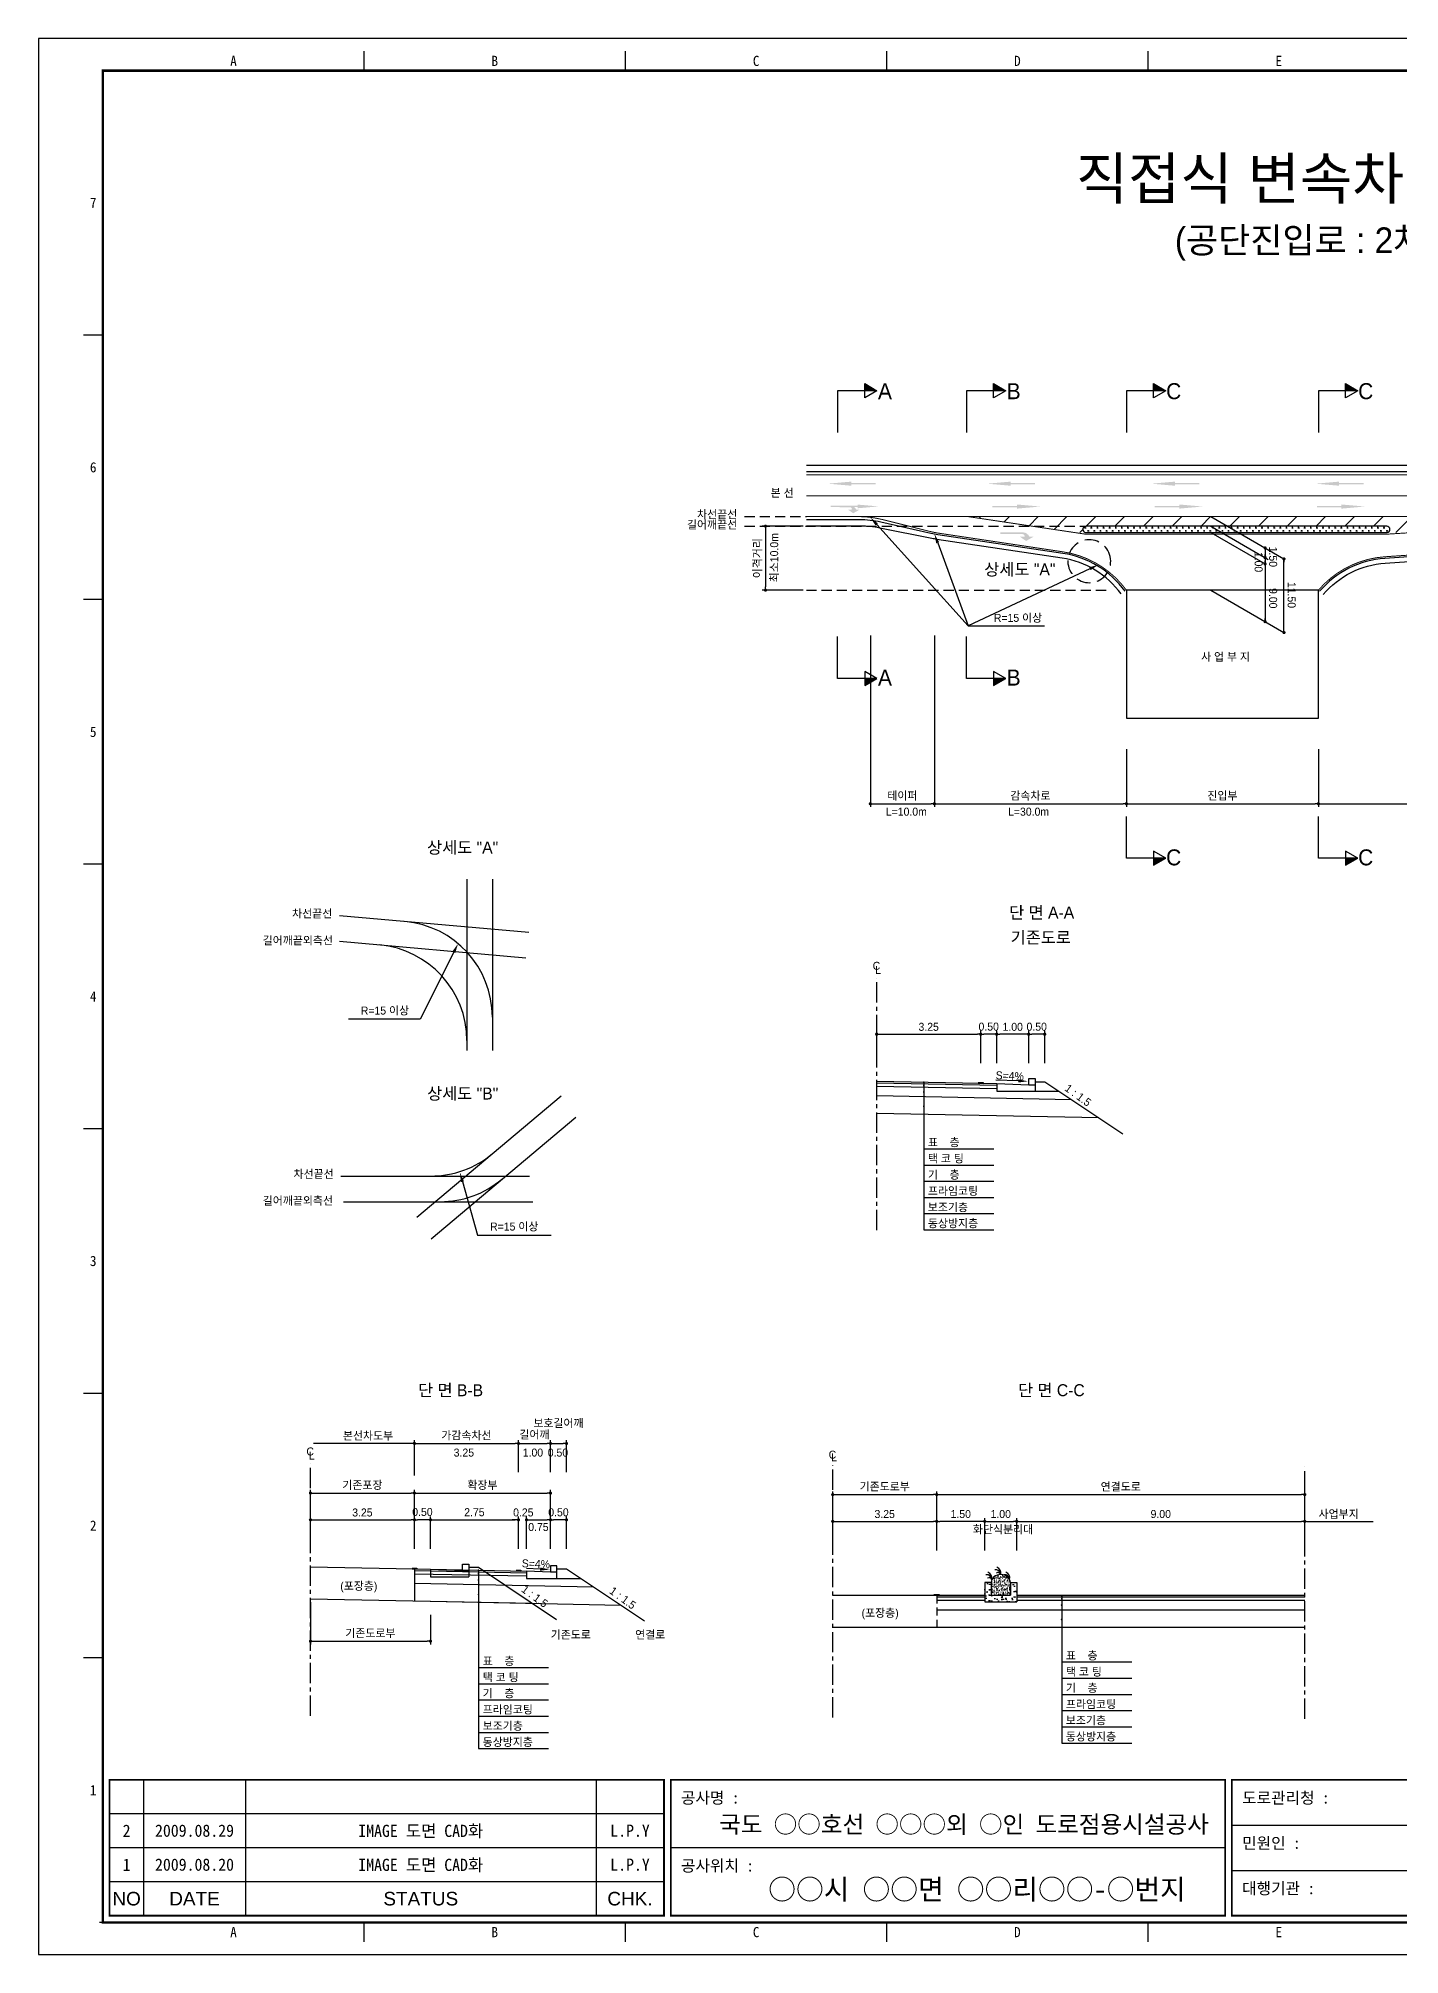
# Model space of a CAD drawing. Header units: millimetres. Extents: x 498 to 921, y 7 to 307.
# Drawn here: x 498.1 to 710.8, y 7.4 to 306.8 of the extents above; entities that cross this region are included whole.
import ezdxf
from ezdxf.enums import TextEntityAlignment as Align

# ---------------------------------------------------------------- set-up
doc = ezdxf.new("R2010")
doc.units = ezdxf.units.MM
doc.linetypes.add('CENTER', pattern=[50.8, 31.75, -6.35, 6.35, -6.35])
doc.linetypes.add('HIDDEN', pattern=[9.525, 6.35, -3.175])
for name, color, linetype in [('CC-GSTR-0004', 4, 'Continuous'), ('CM-LANE-0030', 30, 'Continuous'), ('CZ-DIMT-0002', 7, 'Continuous'), ('CZ-EXST-0002', 1, 'Continuous'), ('CZ-LIN1-0007', 7, 'Continuous'), ('CZ-LIN2-0003', 3, 'Continuous'), ('CZ-LINE-0001', 7, 'Continuous'), ('CZ-TEXT-BOX0', 7, 'Continuous'), ('TITLE', 7, 'Continuous')]:
    doc.layers.add(name, color=color, linetype=linetype)
doc.styles.add('견고딕', font='arial.ttf')
doc.styles.add('돋움', font='')
doc.styles.add('돋음체', font='')
doc.styles.get('돋움').set_extended_font_data('Dotum')
doc.styles.get('돋음체').set_extended_font_data('DotumChe')

# ---------------------------------------------------------------- blocks, each defined once
blk = doc.blocks.new('_Dot')
at = {"color": 0, "linetype": 'ByBlock', "lineweight": -2}
blk.add_line((-0.5, 0), (-1, 0), dxfattribs=at)
at = {"color": 0, "linetype": 'ByBlock', "const_width": 0.5}
blk.add_lwpolyline([(-0.25, 0, 1), (0.25, 0, 1)], format="xyb", close=True, dxfattribs=at)

msp = doc.modelspace()

# ---------------------------------------------------------------- hatches: boundary and pattern name
at = {"layer": 'CM-LANE-0030'}
h = msp.add_hatch(dxfattribs=at)
h.set_pattern_fill('ANSI31', color=256, style=0)
h.set_pattern_definition([(45, (495.3275, 1.2702), (-2.245064, 2.245064), [])])
h.paths.add_polyline_path([(716.02, 229.59), (752.13, 232.09), (643.32, 232.09), (658.67, 229.79, -0.015132), (659.76, 229.59), (661.7, 229.59, 0.001024), (661.63, 229.62, -0.857281), (661.78, 230.59), (708.76, 230.59, -0.966023), (708.8, 229.59), (708.78, 229.59)])
at = {"layer": 'CZ-EXST-0002'}
h = msp.add_hatch(dxfattribs=at)
h.set_pattern_fill('AR-SAND', color=256, scale=0.01, style=0)
h.set_pattern_definition([(37.5, (-462.17203, 3546.417), (-0.016000313, 0.489413237), [0, -0.38608, 0, -0.4318, 0, -0.41275]), (7.5, (-462.172, 3546.417), (0.44952328, 0.7168251), [0, -0.20828, 0, -0.34798, 0, -0.13335]), (327.5, (-462.48445, 3546.417), (0.79099237, 0.001437185), [0, -0.127, 0, -0.4572, 0, -0.5969]), (317.5, (-462.48445, 3546.417), (0.76355645, 0.22292932), [0, -0.0635, 0, -0.29972, 0, -0.3429])])
edge = h.paths.add_edge_path()
edge.add_ellipse((648.45, 65.57), major_axis=(-1.5, 0), ratio=0.829212, start_angle=180, end_angle=360)
edge.add_line((646.95, 65.57), (646.95, 63.57))
edge.add_line((646.95, 63.57), (649.95, 63.57))
edge.add_line((649.95, 63.57), (649.95, 65.57))
h = msp.add_hatch(dxfattribs=at)
h.set_pattern_fill('AR-CONC', color=256, scale=0.01, style=0)
h.set_pattern_definition([(50, (-462.172, 3546.417), (1.8218467, -0.15939086), [0.1905, -2.0955]), (355, (-462.172, 3546.417), (-0.3524283, 1.9105664), [0.1524, -1.6764]), (100.451, (-462.0202, 3546.4037), (1.469425, 1.7511669), [0.1619, -1.7809]), (46.1842, (-462.172, 3546.925), (2.7107904, -0.4204233), [0.28575, -3.14325]), (96.6356, (-461.946, 3546.89), (2.3740423, 2.4742556), [0.24285, -2.67135]), (351.184, (-462.172, 3546.925), (2.374046, 2.4742512), [0.2286, -2.5146]), (21, (-461.918, 3546.798), (1.5161488, -1.0226552), [0.1905, -2.0955]), (326, (-461.918, 3546.798), (0.6180203, 1.8418797), [0.1524, -1.6764]), (71.4514, (-461.7917, 3546.7128), (2.1341649, 0.8192286), [0.1619, -1.7809]), (37.5, (-462.172, 3546.417), (0.03088603, 0.84555039), [0, -1.65608, 0, -1.7018, 0, -1.68275]), (7.5, (-462.172, 3546.417), (0.66819663, 1.00180575), [0, -0.97028, 0, -1.61798, 0, -0.64135]), (327.5, (-462.73845, 3546.417), (1.35590595, -0.05728744), [0, -0.635, 0, -1.9812, 0, -2.6289]), (317.5, (-462.9924, 3546.417), (1.4812918, 0.2542649), [0, -0.8255, 0, -1.31572, 0, -1.8669])])
h.paths.add_polyline_path([(650.95, 62.57), (650.95, 65.57), (649.95, 65.57), (649.95, 63.57), (646.95, 63.57), (646.95, 65.57), (645.95, 65.57), (645.95, 62.57)])
at = {"layer": 'CZ-LIN1-0007'}
for points in [[(625.1, 237.55), (625.1, 237.34), (628.92, 237.34), (628.92, 237.13), (625.1, 237.13), (625.1, 236.91), (621.45, 237.23)], [(649.99, 237.55), (649.99, 237.34), (653.81, 237.34), (653.81, 237.13), (649.99, 237.13), (649.99, 236.91), (646.34, 237.23)], [(675.65, 237.55), (675.65, 237.34), (679.48, 237.34), (679.48, 237.13), (675.65, 237.13), (675.65, 236.91), (672, 237.23)], [(701.32, 237.55), (701.32, 237.34), (705.14, 237.34), (705.14, 237.13), (701.32, 237.13), (701.32, 236.91), (697.67, 237.23)], [(624.98, 233.79, -0.267976), (625.88, 233.19), (626.44, 233.19), (625.4, 232.61), (624.57, 233.18), (625.18, 233.19, 0.504994), (624.91, 233.55), (621.86, 233.57), (621.86, 233.81)], [(626.11, 233.96), (626.11, 233.77), (622.68, 233.77), (622.68, 233.58), (626.11, 233.58), (626.11, 233.39), (629.38, 233.68)], [(650.97, 233.98), (650.97, 233.76), (647.15, 233.76), (647.15, 233.55), (650.97, 233.55), (650.97, 233.33), (654.62, 233.66)], [(676.33, 233.98), (676.33, 233.76), (672.5, 233.76), (672.5, 233.55), (676.33, 233.55), (676.33, 233.33), (679.98, 233.66)], [(701.68, 233.98), (701.68, 233.76), (697.85, 233.76), (697.85, 233.55), (701.68, 233.55), (701.68, 233.33), (705.33, 233.66)], [(651.92, 229.63, -0.267976), (652.95, 228.94), (653.58, 228.94), (652.41, 228.28), (651.46, 228.93), (652.16, 228.94, 0.504994), (651.85, 229.35), (648.38, 229.37), (648.38, 229.65)], [(645.69, 143.55), (645.69, 143.67), (644.94, 143.69), (644.94, 143.56)], [(557.22, 67.68), (557.22, 67.81), (556.47, 67.82), (556.47, 67.7)], [(573.47, 67.36), (573.47, 67.48), (572.72, 67.5), (572.72, 67.37)], [(638.82, 63.57), (638.82, 63.7), (638.07, 63.7), (638.07, 63.57)]]:
    msp.add_hatch(color=256, dxfattribs=at).paths.add_polyline_path(points)
at = {"layer": 'CZ-LIN2-0003'}
h = msp.add_hatch(dxfattribs=at)
h.set_pattern_fill('CROSS', color=256, scale=0.075, style=0)
h.set_pattern_definition([(0, (495.32753, 1.27024), (0.47625, 0.47625), [0.238125, -0.714375]), (90, (495.4466, 1.1512), (-0.47625, 0.47625), [0.238125, -0.714375])])
h.paths.add_polyline_path([(661.78, 230.59, 0.857281), (661.63, 229.62, -0.001024), (661.7, 229.59), (708.76, 229.59, 1), (708.76, 230.59)])
at = {"layer": 'CZ-LINE-0001'}
for points in [[(627.2, 252.86), (627.2, 251.76), (629.1, 251.76)], [(647.32, 252.86), (647.32, 251.76), (649.22, 251.76)], [(672.32, 252.86), (672.32, 251.76), (674.22, 251.76)], [(702.32, 252.86), (702.32, 251.76), (704.22, 251.76)], [(629.1, 206.81), (627.2, 206.81), (627.2, 205.71)], [(649.22, 206.81), (647.32, 206.81), (647.32, 205.71)], [(674.22, 178.72), (672.32, 178.72), (672.32, 177.62)], [(704.22, 178.72), (702.32, 178.72), (702.32, 177.62)]]:
    msp.add_hatch(color=256, dxfattribs=at).paths.add_polyline_path(points)

# ---------------------------------------------------------------- linework, layer by layer
at = {"color": 0, "linetype": 'ByBlock', "lineweight": -2}
for p, q in [((689.75, 226.94), (689.75, 226.69)), ((689.75, 225.94), (689.75, 226.19)), ((689.75, 225.44), (689.75, 225.19)), ((689.75, 224.94), (689.75, 225.19)), ((692.7, 225.23), (692.7, 224.98)), ((689.75, 215.94), (689.75, 216.19)), ((692.7, 214.23), (692.7, 214.48)), ((556.6, 87.29), (556.35, 87.29)), ((696.2, 75.12), (696.45, 75.12))]:
    msp.add_line(p, q, dxfattribs=at)
at = {"color": 0, "linetype": 'ByBlock', "const_width": 0.25}
for points in [[(689.75, 227.06, 1), (689.75, 227.31, 1)], [(689.75, 225.81, 1), (689.75, 225.56, 1)], [(689.75, 225.56, 1), (689.75, 225.81, 1)], [(689.75, 224.81, 1), (689.75, 224.56, 1)], [(692.7, 225.35, 1), (692.7, 225.6, 1)], [(689.75, 215.81, 1), (689.75, 215.56, 1)], [(692.7, 214.1, 1), (692.7, 213.85, 1)], [(556.72, 87.29, 1), (556.97, 87.29, 1)], [(696.07, 75.12, 1), (695.82, 75.12, 1)]]:
    msp.add_lwpolyline(points, format="xyb", close=True, dxfattribs=at)
at = {"layer": 'CC-GSTR-0004'}
for p, q in [((652.82, 144.31), (653.82, 144.31)), ((652.82, 143.31), (652.82, 144.31)), ((653.82, 144.31), (653.82, 142.31)), ((647.82, 143.51), (652.82, 143.31)), ((647.82, 143.51), (647.82, 142.31)), ((647.82, 142.31), (653.82, 142.31)), ((652.82, 143.31), (653.82, 143.31))]:
    msp.add_line(p, q, dxfattribs=at)
for points in [[(793.08, 240.09), (618.08, 240.09)], [(793.08, 239.09), (618.08, 239.09)], [(579.1, 67.19), (578.1, 67.19), (574.35, 67.34), (574.35, 66.19), (579.1, 66.19), (579.1, 68.19), (578.1, 68.19), (578.1, 67.19)]]:
    msp.add_lwpolyline(points, dxfattribs=at)
for points in [[(667.88, 220.45, 0.200301), (658.16, 226.33), (638.62, 229.26), (638.62, 229.26, -0.018175), (637.55, 229.46), (637.55, 229.46), (629.71, 231.23), (629.71, 231.23, 0.055452), (626.41, 231.59), (626.41, 231.59), (618.08, 231.59)], [(667.27, 220, 0.200301), (658.04, 225.59), (638.45, 228.53, -0.012396), (637.71, 228.66), (629.54, 230.3, 0.049659), (626.58, 230.59), (618.08, 230.59)], [(793.08, 231.59), (783.92, 231.59, 0.028022), (782.24, 231.5), (782.24, 231.5), (763.4, 229.38), (763.4, 229.38, -0.010735), (762.76, 229.32), (762.76, 229.32), (708.46, 225.56, 0.201252), (698.27, 220.43)], [(698.84, 219.94, -0.201252), (708.51, 224.81), (762.85, 228.57, 0.007667), (763.31, 228.61), (782.33, 230.52, -0.024952), (783.83, 230.59), (793.08, 230.59)]]:
    msp.add_lwpolyline(points, format="xyb", dxfattribs=at)
at = {"layer": 'CM-LANE-0030', "const_width": 0.15}
msp.add_lwpolyline([(793.08, 235.34), (618.08, 235.34)], dxfattribs=at)
msp.add_lwpolyline([(708.78, 229.34), (661.7, 229.34, -0.06063), (661.7, 229.34), (643.32, 232.09), (752.13, 232.09)], format="xyb", close=True, dxfattribs=at)
at = {"layer": 'CZ-EXST-0002'}
for p, q in [((565.04, 175.47), (565.04, 148.69)), ((569.02, 175.47), (569.02, 148.69)), ((574.73, 167.11), (545.14, 169.74)), ((574.24, 163.13), (545.14, 165.72)), ((557.24, 122.63), (579.79, 141.62)), ((559.45, 119.26), (582.05, 138.29)), ((545.37, 129.06), (574.85, 129.06)), ((545.78, 125.06), (575.33, 125.06)), ((540.6, 68.02), (559.35, 67.64)), ((559.35, 67.64), (559.35, 66.44)), ((559.35, 67.64), (564.35, 67.44)), ((559.35, 66.44), (565.35, 66.44)), ((564.35, 67.44), (564.35, 68.44)), ((564.35, 68.44), (565.35, 68.44)), ((564.35, 67.44), (565.35, 67.44)), ((565.35, 68.44), (565.35, 66.44)), ((565.35, 67.94), (566.85, 67.94)), ((566.85, 67.94), (579.05, 59.81)), ((540.6, 63.02), (575.28, 62.32)), ((622.2, 63.57), (638.45, 63.57)), ((622.2, 58.57), (638.45, 58.57))]:
    msp.add_line(p, q, dxfattribs=at)
msp.add_ellipse((648.45, 65.57), major_axis=(-1.5, 0), ratio=0.829212, start_param=3.141593, end_param=6.283185, dxfattribs=at)
at = {"layer": 'CZ-LIN1-0007'}
for p, q in [((644.94, 143.69), (645.69, 143.67)), ((644.94, 143.56), (645.69, 143.55)), ((645.69, 143.67), (645.69, 143.55)), ((556.47, 67.82), (557.22, 67.81)), ((556.47, 67.7), (557.22, 67.68)), ((557.22, 67.81), (557.22, 67.68)), ((572.72, 67.5), (573.47, 67.48)), ((572.72, 67.37), (573.47, 67.36)), ((573.47, 67.48), (573.47, 67.36)), ((638.07, 63.7), (638.82, 63.7)), ((638.07, 63.57), (638.07, 63.7)), ((638.82, 63.57), (638.07, 63.57)), ((638.82, 63.7), (638.82, 63.57))]:
    msp.add_line(p, q, dxfattribs=at)
at = {"layer": 'CZ-LIN1-0007', "const_width": 0.15}
msp.add_lwpolyline([(793.08, 238.59), (618.08, 238.59)], dxfattribs=at)
for points in [[(668.08, 220.59, 0.200301), (658.19, 226.58), (638.79, 229.49), (638.79, 229.49, -0.024027), (637.38, 229.77), (637.38, 229.77), (629.87, 231.65), (629.87, 231.65, 0.061321), (626.23, 232.09), (626.23, 232.09), (618.08, 232.09)], [(793.08, 232.09), (784.01, 232.09), (784.01, 232.09, 0.031099), (782.15, 231.98), (763.49, 229.64), (763.49, 229.64, -0.01381), (762.66, 229.56), (762.66, 229.56), (708.44, 225.81, 0.201252), (698.08, 220.59)]]:
    msp.add_lwpolyline(points, format="xyb", dxfattribs=at)
at = {"layer": 'CZ-LIN1-0007', "linetype": 'HIDDEN', "const_width": 0.15}
msp.add_lwpolyline([(626.23, 232.09), (643.32, 232.09)], dxfattribs=at)
at = {"layer": 'CZ-LIN2-0003'}
for p, q in [((629.07, 143.88), (647.82, 143.51)), ((653.82, 143.81), (655.32, 143.81)), ((655.32, 143.81), (667.52, 135.67)), ((629.07, 143.63), (647.82, 143.26)), ((629.07, 143.13), (647.82, 142.76)), ((629.07, 141.63), (659.49, 141.02)), ((653.82, 142.31), (657.57, 142.31)), ((629.07, 138.88), (663.75, 138.19)), ((556.85, 67.69), (574.35, 67.34)), ((556.85, 67.69), (556.85, 62.69)), ((556.85, 67.44), (574.35, 67.09)), ((556.85, 66.94), (574.35, 66.59)), ((579.1, 67.69), (580.6, 67.69)), ((579.1, 66.19), (582.85, 66.19)), ((580.6, 67.69), (592.8, 59.56)), ((556.85, 65.44), (584.81, 64.88)), ((638.45, 63.57), (645.95, 63.57)), ((638.45, 63.32), (645.95, 63.32)), ((645.95, 65.57), (645.95, 62.57)), ((646.95, 65.57), (645.95, 65.57)), ((646.95, 65.57), (646.95, 63.57)), ((646.95, 63.57), (649.95, 63.57)), ((649.95, 65.57), (650.95, 65.57)), ((649.95, 65.57), (649.95, 63.57)), ((650.95, 65.57), (650.95, 62.57)), ((650.95, 63.57), (695.95, 63.57)), ((650.95, 63.32), (695.95, 63.32)), ((556.85, 62.69), (589.07, 62.05)), ((638.45, 62.82), (645.95, 62.82)), ((638.45, 61.32), (695.95, 61.32)), ((645.95, 62.57), (650.95, 62.57)), ((650.95, 62.82), (695.95, 62.82)), ((638.45, 58.57), (695.95, 58.57))]:
    msp.add_line(p, q, dxfattribs=at)
msp.add_lwpolyline([(708.76, 230.59), (661.78, 230.59, 0.857281), (661.63, 229.62, -0.001024), (661.7, 229.59), (708.78, 229.59), (708.8, 229.59, 0.966023)], format="xyb", close=True, dxfattribs=at)
msp.add_lwpolyline([(698.08, 220.59), (668.08, 220.59), (668.08, 200.59), (698.08, 200.59)], close=True, dxfattribs=at)
for centre, radius, start, end in [((554.02, 153.89), 15, 0, 84.9204), ((550.04, 150.23), 15, 0, 84.9204), ((559.4, 144.06), 15, 270, 310.097), ((560.86, 140.06), 15, 270, 310.097), ((646.18, 65.91), 0.88, 7.8639, 92.7752), ((646.64, 65.88), 0.44, 19.771, 124.0366), ((646.07, 66.25), 1, 347.1802, 67.3267), ((647.57, 66.69), 0.88, 7.8639, 92.7752), ((648.03, 66.67), 0.44, 19.771, 124.0366), ((647.47, 67.04), 1, 347.1802, 67.3267), ((648.97, 65.91), 0.88, 7.8639, 92.7752), ((649.43, 65.88), 0.44, 19.771, 124.0366), ((648.86, 66.25), 1, 347.1802, 67.3267)]:
    msp.add_arc(centre, radius, start, end, dxfattribs=at)
at = {"layer": 'CZ-LINE-0001'}
for p, q in [((629.1, 251.76), (622.96, 251.76)), ((622.96, 251.76), (622.96, 245.22)), ((627.2, 250.66), (627.2, 252.86)), ((627.2, 252.86), (629.1, 251.76)), ((629.1, 251.76), (627.2, 250.66)), ((649.22, 251.76), (643.08, 251.76)), ((643.08, 251.76), (643.08, 245.22)), ((647.32, 250.66), (647.32, 252.86)), ((647.32, 252.86), (649.22, 251.76)), ((649.22, 251.76), (647.32, 250.66)), ((674.22, 251.76), (668.08, 251.76)), ((668.08, 251.76), (668.08, 245.22)), ((672.32, 250.66), (672.32, 252.86)), ((672.32, 252.86), (674.22, 251.76)), ((674.22, 251.76), (672.32, 250.66)), ((704.22, 251.76), (698.08, 251.76)), ((698.08, 251.76), (698.08, 245.22)), ((702.32, 250.66), (702.32, 252.86)), ((702.32, 252.86), (704.22, 251.76)), ((704.22, 251.76), (702.32, 250.66)), ((617.58, 230.59), (611.2, 230.59)), ((681.25, 232.09), (692.7, 225.48)), ((681.25, 230.59), (690.25, 225.4)), ((611.7, 230.09), (611.7, 221.09)), ((681.25, 229.59), (689.75, 224.69)), ((689.75, 227.19), (689.75, 215.69)), ((692.7, 213.98), (692.7, 225.48)), ((617.58, 220.59), (611.2, 220.59)), ((681.25, 220.59), (692.7, 213.98)), ((622.96, 206.81), (622.96, 213.35)), ((628.08, 213.5), (628.08, 186.72)), ((638.08, 213.5), (638.08, 186.72)), ((638.08, 213.5), (638.08, 186.72)), ((643.08, 206.81), (643.08, 213.35)), ((643.36, 215.02), (655.3, 215.02)), ((629.1, 206.81), (622.96, 206.81)), ((629.1, 206.81), (627.2, 207.91)), ((627.2, 207.91), (627.2, 205.71)), ((627.2, 205.71), (629.1, 206.81)), ((649.22, 206.81), (643.08, 206.81)), ((649.22, 206.81), (647.32, 207.91)), ((647.32, 207.91), (647.32, 205.71)), ((647.32, 205.71), (649.22, 206.81)), ((668.08, 195.77), (668.08, 186.72)), ((668.08, 195.77), (668.08, 186.72)), ((698.08, 195.77), (698.08, 186.72)), ((698.08, 195.77), (698.08, 186.72)), ((628.58, 187.22), (637.58, 187.22)), ((638.58, 187.22), (667.58, 187.22)), ((668.58, 187.22), (697.58, 187.22)), ((698.58, 187.22), (762.58, 187.22)), ((668.08, 178.72), (668.08, 185.26)), ((698.08, 178.72), (698.08, 185.26)), ((674.22, 178.72), (672.32, 179.82)), ((672.32, 179.82), (672.32, 177.62)), ((704.22, 178.72), (702.32, 179.82)), ((702.32, 179.82), (702.32, 177.62)), ((674.22, 178.72), (668.08, 178.72)), ((672.32, 177.62), (674.22, 178.72)), ((704.22, 178.72), (698.08, 178.72)), ((702.32, 177.62), (704.22, 178.72)), ((629.07, 146.68), (629.07, 151.73)), ((629.57, 151.23), (644.82, 151.23)), ((645.32, 146.68), (645.32, 151.73)), ((645.32, 146.68), (645.32, 151.73)), ((647.32, 151.23), (645.82, 151.23)), ((647.82, 146.68), (647.82, 151.73)), ((647.82, 146.68), (647.82, 151.73)), ((652.32, 151.23), (648.32, 151.23)), ((652.82, 149.12), (652.82, 151.73)), ((652.82, 146.68), (652.82, 151.73)), ((654.82, 151.23), (653.32, 151.23)), ((655.32, 146.68), (655.32, 151.73)), ((636.42, 143.74), (636.42, 120.66)), ((636.42, 133.32), (647.36, 133.32)), ((636.42, 130.79), (647.36, 130.79)), ((636.42, 128.25), (647.36, 128.25)), ((636.42, 125.72), (647.36, 125.72)), ((636.42, 123.19), (647.36, 123.19)), ((636.42, 120.66), (647.36, 120.66)), ((556.85, 87.29), (541.1, 87.29)), ((556.85, 82.31), (556.85, 87.79)), ((556.85, 82.81), (556.85, 87.79)), ((557.35, 87.29), (572.6, 87.29)), ((573.1, 82.81), (573.1, 87.79)), ((573.1, 82.81), (573.1, 87.79)), ((573.6, 87.29), (577.6, 87.29)), ((578.1, 82.81), (578.1, 87.79)), ((578.1, 82.81), (578.1, 87.79)), ((578.6, 87.29), (580.1, 87.29)), ((580.6, 82.81), (580.6, 87.79)), ((540.6, 75.86), (540.6, 80.04)), ((541.1, 79.54), (556.35, 79.54)), ((556.85, 75.86), (556.85, 80.04)), ((556.85, 75.86), (556.85, 80.04)), ((557.35, 79.54), (577.6, 79.54)), ((578.1, 75.86), (578.1, 80.04)), ((622.2, 75.62), (622.2, 79.8)), ((622.7, 79.3), (637.95, 79.3)), ((638.45, 75.62), (638.45, 79.8)), ((638.45, 75.62), (638.45, 79.8)), ((638.95, 79.3), (695.45, 79.3)), ((695.95, 75.62), (695.95, 79.8)), ((540.6, 70.81), (540.6, 75.86)), ((541.1, 75.36), (556.35, 75.36)), ((556.85, 70.81), (556.85, 75.86)), ((556.85, 70.81), (556.85, 75.86)), ((558.85, 75.36), (557.35, 75.36)), ((559.35, 70.81), (559.35, 75.86)), ((559.35, 70.81), (559.35, 75.86)), ((559.85, 75.36), (572.6, 75.36)), ((572.6, 75.36), (572.1, 75.36)), ((573.1, 70.81), (573.1, 75.86)), ((573.1, 70.81), (573.1, 75.86)), ((574.35, 70.81), (574.35, 75.86)), ((574.35, 70.81), (574.35, 75.86)), ((574.85, 75.36), (577.6, 75.36)), ((574.85, 75.36), (575.35, 75.36)), ((578.1, 70.81), (578.1, 75.86)), ((578.1, 73.25), (578.1, 75.86)), ((580.1, 75.36), (578.6, 75.36)), ((580.6, 70.81), (580.6, 75.86)), ((622.2, 70.57), (622.2, 75.62)), ((622.7, 75.12), (637.95, 75.12)), ((638.45, 70.57), (638.45, 75.62)), ((638.45, 70.57), (638.45, 75.62)), ((645.45, 75.12), (638.95, 75.12)), ((645.95, 70.57), (645.95, 75.62)), ((645.95, 70.57), (645.95, 75.62)), ((646.45, 75.12), (650.45, 75.12)), ((650.95, 70.57), (650.95, 75.62)), ((650.95, 70.57), (650.95, 75.62)), ((651.45, 75.12), (695.45, 75.12)), ((695.95, 70.57), (695.95, 75.62)), ((695.95, 70.57), (695.95, 75.62)), ((696.45, 75.12), (706.66, 75.12)), ((566.86, 67.5), (566.86, 39.63)), ((657.98, 63.57), (657.98, 40.49)), ((540.6, 62.52), (540.6, 55.9)), ((559.35, 60.51), (559.35, 55.9)), ((541.1, 56.4), (558.85, 56.4)), ((566.86, 52.29), (577.8, 52.29)), ((657.98, 53.15), (668.91, 53.15)), ((566.86, 49.76), (577.8, 49.76)), ((657.98, 50.61), (668.91, 50.61)), ((657.98, 48.08), (668.91, 48.08)), ((566.86, 47.23), (577.8, 47.23)), ((657.98, 45.55), (668.91, 45.55)), ((566.86, 44.7), (577.8, 44.7)), ((566.86, 42.16), (577.8, 42.16)), ((657.98, 43.02), (668.91, 43.02)), ((566.86, 39.63), (577.8, 39.63)), ((657.98, 40.49), (668.91, 40.49))]:
    msp.add_line(p, q, dxfattribs=at)
at = {"layer": 'CZ-LINE-0001', "linetype": 'HIDDEN', "ltscale": 0.25}
for p, q in [((608.42, 232.09), (618.08, 232.09)), ((608.42, 230.59), (661.78, 230.59)), ((618.08, 220.59), (665.32, 220.59))]:
    msp.add_line(p, q, dxfattribs=at)
at = {"layer": 'CZ-LINE-0001', "linetype": 'HIDDEN', "ltscale": 0.35}
msp.add_line((665.61, 225.51), (665.61, 225.51), dxfattribs=at)
at = {"layer": 'CZ-LINE-0001', "linetype": 'CENTER', "ltscale": 0.1}
for p, q in [((629.07, 120.6), (629.07, 159.98)), ((540.6, 44.74), (540.6, 84.12)), ((622.2, 44.5), (622.2, 83.88)), ((695.95, 44.25), (695.95, 83.63))]:
    msp.add_line(p, q, dxfattribs=at)
at = {"layer": 'CZ-LINE-0001', "linetype": 'HIDDEN', "ltscale": 0.2}
msp.add_line((638.45, 63.57), (638.45, 58.57), dxfattribs=at)
at = {"layer": 'CZ-LINE-0001'}
for points in [[(629.07, 230.87), (643.36, 215.02)], [(638.6, 227.98), (643.36, 215.02)], [(662.38, 223.94), (643.36, 215.02)], [(563, 164.03), (557.77, 153.57), (546.53, 153.57)], [(651.19, 143.93), (647.69, 144.07)], [(564.35, 128.19), (566.72, 119.83), (578.22, 119.83)], [(576.49, 67.66), (574.35, 67.75)]]:
    msp.add_lwpolyline(points, dxfattribs=at)
at = {"layer": 'CZ-LINE-0001', "linetype": 'HIDDEN', "ltscale": 0.35}
msp.add_arc((662.28, 225.11), 3.35, 6.7667, 6.749, dxfattribs=at)
at = {"layer": 'CZ-LINE-0001', "linetype": 'ByBlock'}
for centre, start, end in [((636.42, 143.68), 0, 180), ((636.42, 143.68), 0, 180), ((636.42, 142.99), 0, 180), ((636.42, 142.99), 0, 180), ((636.42, 142.99), 180, 0), ((636.42, 142.99), 180, 0), ((636.42, 142.2), 0, 180), ((636.42, 142.2), 0, 180), ((636.42, 142.2), 180, 0), ((636.42, 142.2), 180, 0), ((636.42, 143.68), 180, 0), ((636.42, 143.68), 180, 0), ((636.42, 143.48), 0, 180), ((636.42, 143.48), 0, 180), ((636.42, 143.48), 180, 0), ((636.42, 143.48), 180, 0), ((636.42, 143.24), 0, 180), ((636.42, 143.24), 0, 180), ((636.42, 143.24), 180, 0), ((636.42, 143.24), 180, 0), ((636.42, 139.96), 0, 180), ((636.42, 139.96), 0, 180), ((636.42, 139.96), 180, 0), ((636.42, 139.96), 180, 0), ((657.98, 63.51), 0, 180), ((657.98, 63.51), 0, 180), ((657.98, 63.51), 180, 0), ((657.98, 63.51), 180, 0), ((657.98, 63.31), 0, 180), ((657.98, 63.31), 0, 180), ((657.98, 63.31), 180, 0), ((657.98, 63.31), 180, 0), ((657.98, 63.07), 0, 180), ((657.98, 63.07), 0, 180), ((657.98, 63.07), 180, 0), ((657.98, 63.07), 180, 0), ((657.97, 62.82), 0, 180), ((657.97, 62.82), 0, 180), ((657.97, 62.82), 180, 0), ((657.97, 62.82), 180, 0), ((657.97, 62.02), 0, 180), ((657.97, 62.02), 0, 180), ((657.97, 62.02), 180, 0), ((657.97, 62.02), 180, 0), ((657.97, 59.79), 0, 180), ((657.97, 59.79), 0, 180), ((657.97, 59.79), 180, 0), ((657.97, 59.79), 180, 0)]:
    msp.add_arc(centre, 0.0625, start, end, dxfattribs=at)
at = {"layer": 'CZ-LINE-0001'}
for centre, start, end in [((566.86, 66.75), 0, 180), ((566.86, 66.75), 0, 180), ((566.86, 66.75), 180, 0), ((566.86, 66.75), 180, 0), ((566.86, 65.95), 0, 180), ((566.86, 65.95), 0, 180), ((566.86, 65.95), 180, 0), ((566.86, 65.95), 180, 0), ((566.86, 67.44), 0, 180), ((566.86, 67.44), 0, 180), ((566.86, 67.44), 180, 0), ((566.86, 67.44), 180, 0), ((566.86, 67.23), 0, 180), ((566.86, 67.23), 0, 180), ((566.86, 67.23), 180, 0), ((566.86, 67.23), 180, 0), ((566.86, 67), 0, 180), ((566.86, 67), 0, 180), ((566.86, 67), 180, 0), ((566.86, 67), 180, 0), ((566.86, 63.71), 0, 180), ((566.86, 63.71), 0, 180), ((566.86, 63.71), 180, 0), ((566.86, 63.71), 180, 0)]:
    msp.add_arc(centre, 0.0625, start, end, dxfattribs=at)
for points in [[(628.88, 230.7), (628.06, 231.98), (629.25, 231.03)], [(638.37, 227.9), (638.09, 229.39), (638.84, 228.07)], [(662.27, 224.16), (663.73, 224.57), (662.48, 223.71)], [(562.77, 164.15), (563.67, 165.38), (563.22, 163.92)], [(651.2, 144.18), (652.69, 143.87), (651.18, 143.68)], [(564.11, 128.12), (563.95, 129.63), (564.59, 128.26)], [(576.5, 67.91), (577.99, 67.6), (576.48, 67.41)]]:
    msp.add_solid(points, dxfattribs=at)
at = {"layer": 'TITLE', "color": 7, "linetype": 'Continuous'}
for p, q in [((548.99, 301.76), (548.99, 304.79)), ((589.82, 301.76), (589.82, 304.79)), ((630.64, 301.76), (630.64, 304.79)), ((671.47, 301.76), (671.47, 304.79)), ((508.17, 260.43), (505.14, 260.43)), ((508.17, 219.11), (505.14, 219.11)), ((508.17, 177.78), (505.14, 177.78)), ((508.17, 136.45), (505.14, 136.45)), ((508.17, 95.12), (505.14, 95.12)), ((508.17, 53.79), (505.14, 53.79)), ((548.99, 9.44), (548.99, 12.46)), ((589.82, 9.44), (589.82, 12.46)), ((630.64, 9.44), (630.64, 12.46)), ((671.47, 9.44), (671.47, 12.46))]:
    msp.add_line(p, q, dxfattribs=at)
at = {"layer": 'TITLE', "ltscale": 150}
for p, q in [((514.53, 34.74), (514.53, 13.52)), ((530.45, 34.74), (530.45, 13.52)), ((585.23, 34.74), (585.23, 13.52)), ((595.84, 29.44), (509.23, 29.44)), ((684.57, 27.67), (771.18, 27.67)), ((595.84, 24.13), (509.23, 24.13)), ((683.51, 24.13), (596.9, 24.13)), ((595.84, 18.83), (509.23, 18.83)), ((684.57, 20.6), (771.18, 20.6))]:
    msp.add_line(p, q, dxfattribs=at)
at = {"layer": 'TITLE'}
msp.add_line((916.52, 12.46), (507.66, 12.46), dxfattribs=at)
msp.add_lwpolyline([(498.09, 7.43), (921.45, 7.43), (921.45, 306.8), (498.09, 306.8)], close=True, dxfattribs=at)
at = {"layer": 'TITLE', "linetype": 'Continuous', "const_width": 0.403}
msp.add_lwpolyline([(508.17, 12.46), (508.17, 301.76), (916.41, 301.76), (916.41, 12.46)], close=True, dxfattribs=at)
at = {"layer": 'TITLE', "ltscale": 150, "const_width": 0.265}
for points in [[(509.23, 34.74), (595.84, 34.74), (595.84, 13.52), (509.23, 13.52)], [(596.9, 34.74), (683.51, 34.74), (683.51, 13.52), (596.9, 13.52)], [(771.18, 13.52), (684.57, 13.52), (684.57, 34.74), (771.18, 34.74)]]:
    msp.add_lwpolyline(points, close=True, dxfattribs=at)

# ---------------------------------------------------------------- block references
at = {"layer": 'CZ-LINE-0001', "xscale": 0.5, "yscale": 0.5, "zscale": 0.5}
for p, rotation in [((611.7, 230.59), 90), ((611.7, 220.59), 270), ((628.08, 187.22), 180), ((638.08, 187.22), 180), ((668.08, 187.22), 180), ((698.08, 187.22), 180), ((629.07, 151.23), 180), ((645.32, 151.23), 180), ((647.82, 151.23), 180), ((652.82, 151.23), 180), ((556.85, 87.29), 180), ((573.1, 87.29), 180), ((578.1, 87.29), 180), ((540.6, 79.54), 180), ((556.85, 79.54), 180), ((622.2, 79.3), 180), ((638.45, 79.3), 180), ((540.6, 75.36), 180), ((556.85, 75.36), 180), ((559.35, 75.36), 180), ((574.35, 75.36), 180), ((574.35, 75.36), 180), ((578.1, 75.36), 180), ((622.2, 75.12), 180), ((638.45, 75.12), 180), ((645.95, 75.12), 180), ((650.95, 75.12), 180), ((540.6, 56.4), 180)]:
    msp.add_blockref('_Dot', p, dxfattribs=dict(at, rotation=rotation))
for p in [(638.08, 187.22), (668.08, 187.22), (698.08, 187.22), (645.32, 151.23), (647.82, 151.23), (652.82, 151.23), (655.32, 151.23), (573.1, 87.29), (578.1, 87.29), (580.6, 87.29), (556.85, 79.54), (578.1, 79.54), (638.45, 79.3), (695.95, 79.3), (556.85, 75.36), (559.35, 75.36), (573.1, 75.36), (573.1, 75.36), (578.1, 75.36), (580.6, 75.36), (638.45, 75.12), (645.95, 75.12), (650.95, 75.12), (695.95, 75.12), (559.35, 56.4)]:
    msp.add_blockref('_Dot', p, dxfattribs=at)

# ---------------------------------------------------------------- texts
at = {"layer": 'CZ-DIMT-0002', "style": '돋움'}
for s, height, p in [('A', 2.5, (630.36, 251.68)), ('B', 2.5, (650.47, 251.68)), ('C', 2.5, (675.47, 251.68)), ('C', 2.5, (705.47, 251.68)), ('본 선', 1.25, (614.3, 235.79)), ('길어깨끝선', 1.25, (603.35, 230.83)), ('차선끝선', 1.25, (604.14, 232.43)), ('상세도 "A"', 1.875, (651.44, 223.84)), ('R=15 이상', 1.25, (651.15, 216.27)), ('사 업 부 지', 1.25, (683.57, 210.18)), ('A', 2.5, (630.36, 206.94)), ('B', 2.5, (650.47, 206.94)), ('L=10.0m', 1.25, (633.7, 185.99)), ('L=30.0m', 1.25, (652.8, 185.99)), ('C', 2.5, (675.47, 178.85)), ('C', 2.5, (705.47, 178.85)), ('차선끝선', 1.25, (540.87, 170.07)), ('길어깨끝외측선', 1.25, (538.63, 165.87)), ('C', 1.25, (629.03, 161.91)), ('L', 1.25, (629.29, 161.25)), ('R=15 이상', 1.25, (552.24, 154.92)), ('차선끝선', 1.25, (541.1, 129.39)), ('길어깨끝외측선', 1.25, (538.64, 125.21)), ('R=15 이상', 1.25, (572.44, 121.18)), ('C', 1.25, (540.56, 86.04)), ('L', 1.25, (540.82, 85.39)), ('C', 1.25, (622.16, 85.54)), ('L', 1.25, (622.42, 85.14))]:
    msp.add_text(s, height=height, dxfattribs=at).set_placement(p, align=Align.MIDDLE_CENTER)
msp.add_text('최소10.0m', height=1.25, rotation=90, dxfattribs=at).set_placement((613.68, 221.83))
for s, rotation, p in [('S=4%', 357.7094, (649.86, 144.73)), ('1 : 1.5', 323.8881, (660.53, 141.69)), ('S=4%', 357.7094, (575.83, 68.49)), ('1 : 1.5', 323.8881, (575.65, 63.4)), ('1 : 1.5', 323.8881, (589.4, 63.15))]:
    msp.add_text(s, height=1.25, rotation=rotation, dxfattribs=at).set_placement(p, align=Align.MIDDLE_CENTER)
for s, p in [('표    층', (637.07, 133.71)), ('택 코 팅', (637.07, 131.18)), ('기    층', (637.07, 128.64)), ('프라임코팅', (637.07, 126.11)), ('보조기층', (637.07, 123.58)), ('동상방지층', (637.07, 121.05)), ('3.25', (562.98, 85.24)), ('1.00', (573.77, 85.24)), ('0.50', (577.68, 85.24)), ('사업부지', (698.1, 75.65)), ('화단식분리대', (644.1, 73.24)), ('(포장층)', (545.26, 64.4)), ('(포장층)', (626.71, 60.19)), ('기존도로', (578.14, 56.8)), ('연결로', (591.33, 56.8)), ('표    층', (567.51, 52.68)), ('표    층', (658.63, 53.53)), ('택 코 팅', (567.51, 50.15)), ('택 코 팅', (658.63, 51)), ('기    층', (567.51, 47.62)), ('기    층', (658.63, 48.47)), ('프라임코팅', (567.51, 45.09)), ('프라임코팅', (658.63, 45.94)), ('보조기층', (567.51, 42.55)), ('보조기층', (658.63, 43.41)), ('동상방지층', (658.63, 40.88)), ('동상방지층', (567.51, 40.02))]:
    msp.add_text(s, height=1.25, dxfattribs=at).set_placement(p)
at = {"layer": 'CZ-DIMT-0002', "char_height": 1.25, "attachment_point": 5, "rotation": 270, "style": '돋움'}
for s, insert in [('1.00', (688.73, 224.99)), ('1.50', (691, 225.8)), ('11.50', (693.89, 219.84)), ('9.00', (691, 219.33))]:
    msp.add_mtext(s, dxfattribs=dict(at, insert=insert))
at = {"layer": 'CZ-DIMT-0002', "insert": (549.6, 88.43), "char_height": 1.25, "attachment_point": 5, "style": '돋움'}
msp.add_mtext('본선차도부', dxfattribs=at)
at = {"layer": 'CZ-LINE-0001', "insert": (610.5, 225.59), "char_height": 1.25, "attachment_point": 5, "rotation": 90, "style": '돋움'}
msp.add_mtext('\\A1;이격거리', dxfattribs=at)
at = {"layer": 'CZ-LINE-0001', "char_height": 1.25, "attachment_point": 5, "style": '돋움'}
for s, insert in [('\\A1;테이퍼', (633.08, 188.42)), ('\\A1;감속차로', (653.08, 188.42)), ('\\A1;진입부', (683.08, 188.42)), ('\\A1;3.25', (637.19, 152.37)), ('\\A1;0.50', (646.57, 152.4)), ('\\A1;1.00', (650.32, 152.37)), ('\\A1;0.50', (654.07, 152.39)), ('\\A1;보호길어깨', (579.35, 90.4)), ('\\A1;가감속차선', (564.97, 88.48)), ('\\A1;길어깨', (575.6, 88.61)), ('\\A1;기존포장', (548.72, 80.73)), ('\\A1;확장부', (567.47, 80.73)), ('\\A1;기존도로부', (630.32, 80.49)), ('\\A1;연결도로', (667.2, 80.48)), ('\\A1;3.25', (548.72, 76.5)), ('\\A1;0.50', (558.1, 76.58)), ('\\A1;2.75', (566.22, 76.54)), ('\\A1;0.25', (573.86, 76.51)), ('\\A1;0.75', (576.22, 74.23)), ('\\A1;0.50', (579.35, 76.53)), ('\\A1;3.25', (630.32, 76.26)), ('\\A1;1.50', (642.2, 76.26)), ('\\A1;1.00', (648.45, 76.26)), ('\\A1;9.00', (673.45, 76.26)), ('\\A1;기존도로부', (549.97, 57.59))]:
    msp.add_mtext(s, dxfattribs=dict(at, insert=insert))
at = {"layer": 'CZ-TEXT-BOX0', "style": '돋움'}
for s, p in [('상세도 "A"', (564.38, 180.39)), ('단 면 A-A', (654.85, 170.23)), ('기존도로', (654.7, 166.33)), ('상세도 "B"', (564.39, 141.96)), ('단 면 B-B', (562.5, 95.61)), ('단 면 C-C', (656.36, 95.61))]:
    msp.add_text(s, height=1.875, dxfattribs=at).set_placement(p, align=Align.MIDDLE_CENTER)
at = {"layer": 'TITLE', "color": 3, "linetype": 'Continuous', "style": '돋음체'}
for s, p in [('A', (528.58, 303.28)), ('B', (569.4, 303.28)), ('C', (610.23, 303.28)), ('D', (651.05, 303.28)), ('E', (691.88, 303.28)), ('7', (506.66, 281.1)), ('6', (506.66, 239.78)), ('5', (506.66, 198.45)), ('4', (506.66, 157.12)), ('3', (506.66, 115.79)), ('2', (506.66, 74.46)), ('1', (506.66, 33.13)), ('A', (528.58, 10.95)), ('B', (569.4, 10.95)), ('C', (610.23, 10.95)), ('D', (651.05, 10.95)), ('E', (691.88, 10.95))]:
    msp.add_text(s, height=1.59, dxfattribs=at).set_placement(p, align=Align.MIDDLE)
at = {"layer": 'TITLE', "style": '돋움'}
for s, height, p in [('직접식 변속차로 계획평면도', 6.5, (711.5, 284.89)), ('(공단진입로 : 2차로 1개소 연결)', 4, (711.55, 275.26))]:
    msp.add_text(s, height=height, dxfattribs=at).set_placement(p, align=Align.MIDDLE_CENTER)
at = {"layer": 'TITLE', "style": '돋음체'}
for s, p in [('공사명 : ', (598.49, 31.03)), ('도로관리청 :', (686.16, 31.03)), ('민원인 :', (686.16, 23.96)), ('공사위치 :', (598.49, 20.42)), ('대행기관 :', (686.16, 16.88))]:
    msp.add_text(s, height=1.804, dxfattribs=at).set_placement(p)
at = {"layer": 'TITLE', "color": 1, "linetype": 'Continuous', "style": '돋음체'}
msp.add_text('2', height=1.91, dxfattribs=at).set_placement((511.88, 26.79), align=Align.MIDDLE)
at = {"layer": 'TITLE', "linetype": 'Continuous'}
for s, height, style, p in [('2009.08.29', 1.91, '돋음체', (522.49, 26.79)), ('L.P.Y', 1.91, '돋음체', (590.53, 26.79)), ('1', 1.91, '돋음체', (511.88, 21.48)), ('2009.08.20', 1.91, '돋음체', (522.49, 21.48)), ('L.P.Y', 1.91, '돋음체', (590.53, 21.48)), ('NO', 2.122, '견고딕', (511.88, 16.18)), ('DATE', 2.122, '견고딕', (522.49, 16.18)), ('STATUS', 2.122, '견고딕', (557.84, 16.18)), ('CHK.', 2.122, '견고딕', (590.53, 16.18))]:
    msp.add_text(s, height=height, dxfattribs=dict(at, style=style)).set_placement(p, align=Align.MIDDLE)
at = {"layer": 'TITLE', "style": '돋음체'}
for p in [(557.84, 26.79), (557.84, 21.48)]:
    msp.add_text('IMAGE 도면 CAD화', height=1.9099, dxfattribs=at).set_placement(p, align=Align.MIDDLE)
at = {"layer": 'TITLE', "color": 7, "linetype": 'Continuous', "style": '돋음체'}
for s, height, p in [('국도 ○○호선 ○○○외 ○인 도로점용시설공사', 2.7, (642.71, 27.82)), ('○○시 ○○면 ○○리○○-○번지', 3.1832, (644.73, 17.66))]:
    msp.add_text(s, height=height, dxfattribs=at).set_placement(p, align=Align.MIDDLE)

doc.saveas('drawing.dxf')
